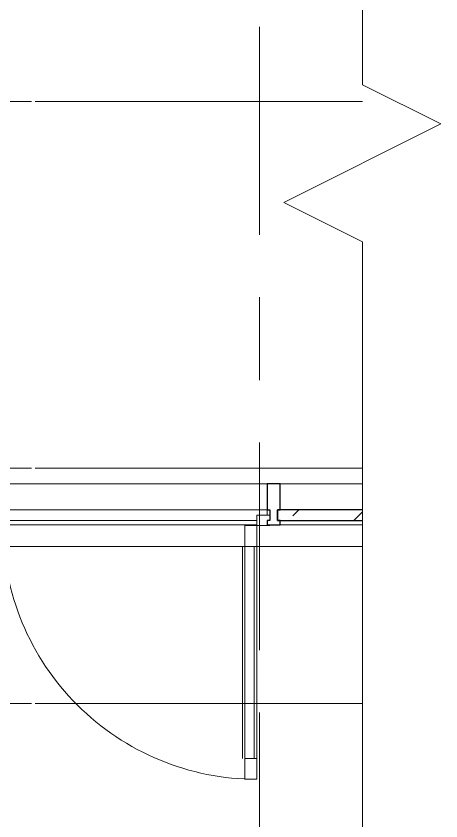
# Model space of a CAD drawing. Header units: millimetres. Extents: x 3991 to 282775, y -8553 to 29560.
# Drawn here: x 94694 to 96316, y 10652 to 13727 of the extents above; entities that cross this region are included whole.
import ezdxf

# ---------------------------------------------------------------- set-up
doc = ezdxf.new("R2010")
doc.units = ezdxf.units.MM
doc.linetypes.add('Осевая', pattern=[1587.5, 317.5, -238.125, 793.75, -238.125])
for name, color, linetype, lineweight in [('A-DETL-GENF', 7, 'Continuous', 9), ('A-DOOR', 7, 'Continuous', 9), ('A-DOOR-1', 7, 'Continuous', 15), ('A-GLAZ-CURT', 7, 'Continuous', 9), ('A-GLAZ-CURT-1', 7, 'Continuous', 25), ('A-GLAZ-CWMG', 7, 'Continuous', 9), ('A-GLAZ-CWMG-1', 7, 'Continuous', 25), ('I-WALL', 7, 'Continuous', 9), ('Оси', 7, 'Continuous', 9), ('Оси-2', 7, 'Осевая', 9)]:
    doc.layers.add(name, color=color, linetype=linetype, lineweight=lineweight)

# ---------------------------------------------------------------- blocks, each defined once
blk = doc.blocks.new('Дверь_Витражная_остекление_ - В-9-32786634-Фрагмент 1_7')
at = {"layer": 'A-DETL-GENF'}
for p, q in [((-684.5, 989), (-639.5, 989)), ((-684.5, 989), (-684.5, 20)), ((-639.5, 989), (-684.5, 989)), ((-684.5, 989), (-684.5, 20)), ((-639.5, 989), (-639.5, 20)), ((-639.5, 20), (-639.5, 989)), ((-684.5, 909), (-639.5, 909)), ((-674.5, 909), (-674.5, 100)), ((-630.5, 909), (-630.5, 100)), ((734.5, 420), (689.5, 420)), ((689.5, 420), (689.5, 20)), ((734.5, 420), (689.5, 420)), ((689.5, 420), (689.5, 20)), ((734.5, 420), (734.5, 20)), ((734.5, 20), (734.5, 420)), ((680.5, 340), (680.5, 100)), ((734.5, 340), (689.5, 340)), ((724.5, 340), (724.5, 100)), ((-684.5, 100), (-639.5, 100)), ((734.5, 100), (689.5, 100)), ((-639.5, 20), (-684.5, 20)), ((-684.5, 20), (-639.5, 20))]:
    blk.add_line(p, q, dxfattribs=at)
at = {"layer": 'A-DOOR'}
for p, q in [((-684.5, 989), (-684.5, 20)), ((684.5, 420), (684.5, 20))]:
    blk.add_line(p, q, dxfattribs=at)
for centre, radius, start, end in [((-684.5, 20), 969, 360, 90), ((684.5, 20), 400, 90, 180)]:
    blk.add_arc(centre, radius, start, end, dxfattribs=at)
at = {"layer": 'A-DOOR-1'}
for p, q in [((-684.5, 20), (-734.5, 20)), ((-734.5, 20), (-734.5, 17)), ((-684.5, -20), (-684.5, 20)), ((734.5, 20), (684.5, 20)), ((684.5, 20), (684.5, -20)), ((734.5, 17), (734.5, 20)), ((-734.5, -20), (-684.5, -20)), ((684.5, -20), (734.5, -20))]:
    blk.add_line(p, q, dxfattribs=at)
blk = doc.blocks.new('Прямоугольный импост - Импост структурный с накладкой - 160мм Темный-32786259-Фрагмент 1_7')
at = {"layer": 'A-GLAZ-CWMG'}
for p, q in [((46240, 11940), (47689, 11940)), ((46240, 11820), (46240, 11840)), ((46240, 11840), (47689, 11840)), ((47689, 11840), (47689, 11820)), ((46280, 11800), (47649, 11800)), ((46280, 11783), (47649, 11783))]:
    blk.add_line(p, q, dxfattribs=at)
blk = doc.blocks.new('Системная панель - Стекло - 40мм-32786365-Фрагмент 1_7')
at = {"layer": 'A-GLAZ-CURT'}
h = blk.add_hatch(dxfattribs=at)
h.set_pattern_fill('FP_50', color=256, style=0, pattern_type=2)
h.set_pattern_definition([(225, (47974.5, 11750), (141.42136, -141.42136), [100, -300]), (225, (48074.5, 11800), (141.42136, -141.42136), [300, -100]), (225, (47874.5, 11850), (141.42136, -141.42136), [100, -300])])
h.paths.add_polyline_path([(-127.9, 0), (-127.9, -40), (195.5, -40), (195.5, 0)])
at = {"layer": 'A-GLAZ-CURT-1'}
for p, q in [((195.5, 0), (-127.9, 0)), ((195.5, -40), (195.5, 0)), ((-127.9, -40), (195.5, -40))]:
    blk.add_line(p, q, dxfattribs=at)
blk = doc.blocks.new('Прямоугольный импост - Импост структурный с накладкой - 160мм Темный-30755836-Фрагмент 1_7')
at = {"layer": 'A-GLAZ-CWMG-1'}
for p, q in [((-25, 40), (-25, 140)), ((-25, 140), (25, 140)), ((25, 140), (25, 40)), ((-15, 40), (-25, 40)), ((-15, 0), (-15, 40)), ((15, 40), (15, 0)), ((25, 40), (15, 40)), ((-25, -17), (-25, 0)), ((-25, 0), (-15, 0)), ((15, 0), (25, 0)), ((25, 0), (25, -17)), ((25, -17), (-25, -17))]:
    blk.add_line(p, q, dxfattribs=at)
blk = doc.blocks.new('Прямоугольный импост - Импост структурный с накладкой - 160мм Темный-32786261-Фрагмент 1_7')
at = {"layer": 'A-GLAZ-CWMG'}
for p, q in [((47739, 11940), (48052.4, 11940)), ((47739, 11783), (48052.4, 11783))]:
    blk.add_line(p, q, dxfattribs=at)
blk = doc.blocks.new('DET_L_Линия разрыва - М100-30651456-Фрагмент 1_7')
at = {"layer": 'A-DETL-GENF'}
for p, q in [((2514.6, 300), (2364.6, 0)), ((2814.6, -300), (2514.6, 300)), ((2364.6, 0), (0, 0)), ((2964.6, 0), (2814.6, -300)), ((5329.2, 0), (2964.6, 0))]:
    blk.add_line(p, q, dxfattribs=at)

msp = doc.modelspace()

# ---------------------------------------------------------------- linework, layer by layer
at = {"layer": 'I-WALL'}
for p, q in [((95567.7, 11700), (94238.7, 11700)), ((96016.1, 11700), (95612.7, 11700))]:
    msp.add_line(p, q, dxfattribs=at)
at = {"layer": 'Оси'}
for p, q in [((94766.1, 13400), (96016.1, 13400)), ((94766.1, 12000), (96016.1, 12000)), ((94766.1, 11100), (96016.1, 11100)), ((95623.7, 9498.4), (95623.7, 10748.4))]:
    msp.add_line(p, q, dxfattribs=at)
at = {"layer": 'Оси-2'}
for p, q in [((95623.7, 10748.4), (95623.7, 14579.2)), ((89673.2, 13400), (94766.1, 13400)), ((89673.2, 12000), (94766.1, 12000)), ((89673.2, 11100), (94766.1, 11100))]:
    msp.add_line(p, q, dxfattribs=at)

# ---------------------------------------------------------------- block references
at = {"layer": 'A-DETL-GENF', "rotation": 89.99999999999991}
msp.add_blockref('DET_L_Линия разрыва - М100-30651456-Фрагмент 1_7', (96016.1, 10500), dxfattribs=at)
at = {"layer": 'A-DOOR', "rotation": 180}
msp.add_blockref('Дверь_Витражная_остекление_ - В-9-32786634-Фрагмент 1_7', (94928.2, 11800), dxfattribs=at)
at = {"layer": 'A-GLAZ-CURT', "rotation": 180}
msp.add_blockref('Системная панель - Стекло - 40мм-32786365-Фрагмент 1_7', (95888.2, 11800), dxfattribs=at)
at = {"layer": 'A-GLAZ-CWMG'}
for name in ['Прямоугольный импост - Импост структурный с накладкой - 160мм Темный-32786259-Фрагмент 1_7', 'Прямоугольный импост - Импост структурный с накладкой - 160мм Темный-32786261-Фрагмент 1_7']:
    msp.add_blockref(name, (47963.7, 0), dxfattribs=at)
at = {"layer": 'A-GLAZ-CWMG', "extrusion": (0, 0, -1)}
msp.add_blockref('Прямоугольный импост - Импост структурный с накладкой - 160мм Темный-30755836-Фрагмент 1_7', (-95677.7, 11800), dxfattribs=at)

doc.saveas('drawing.dxf')
